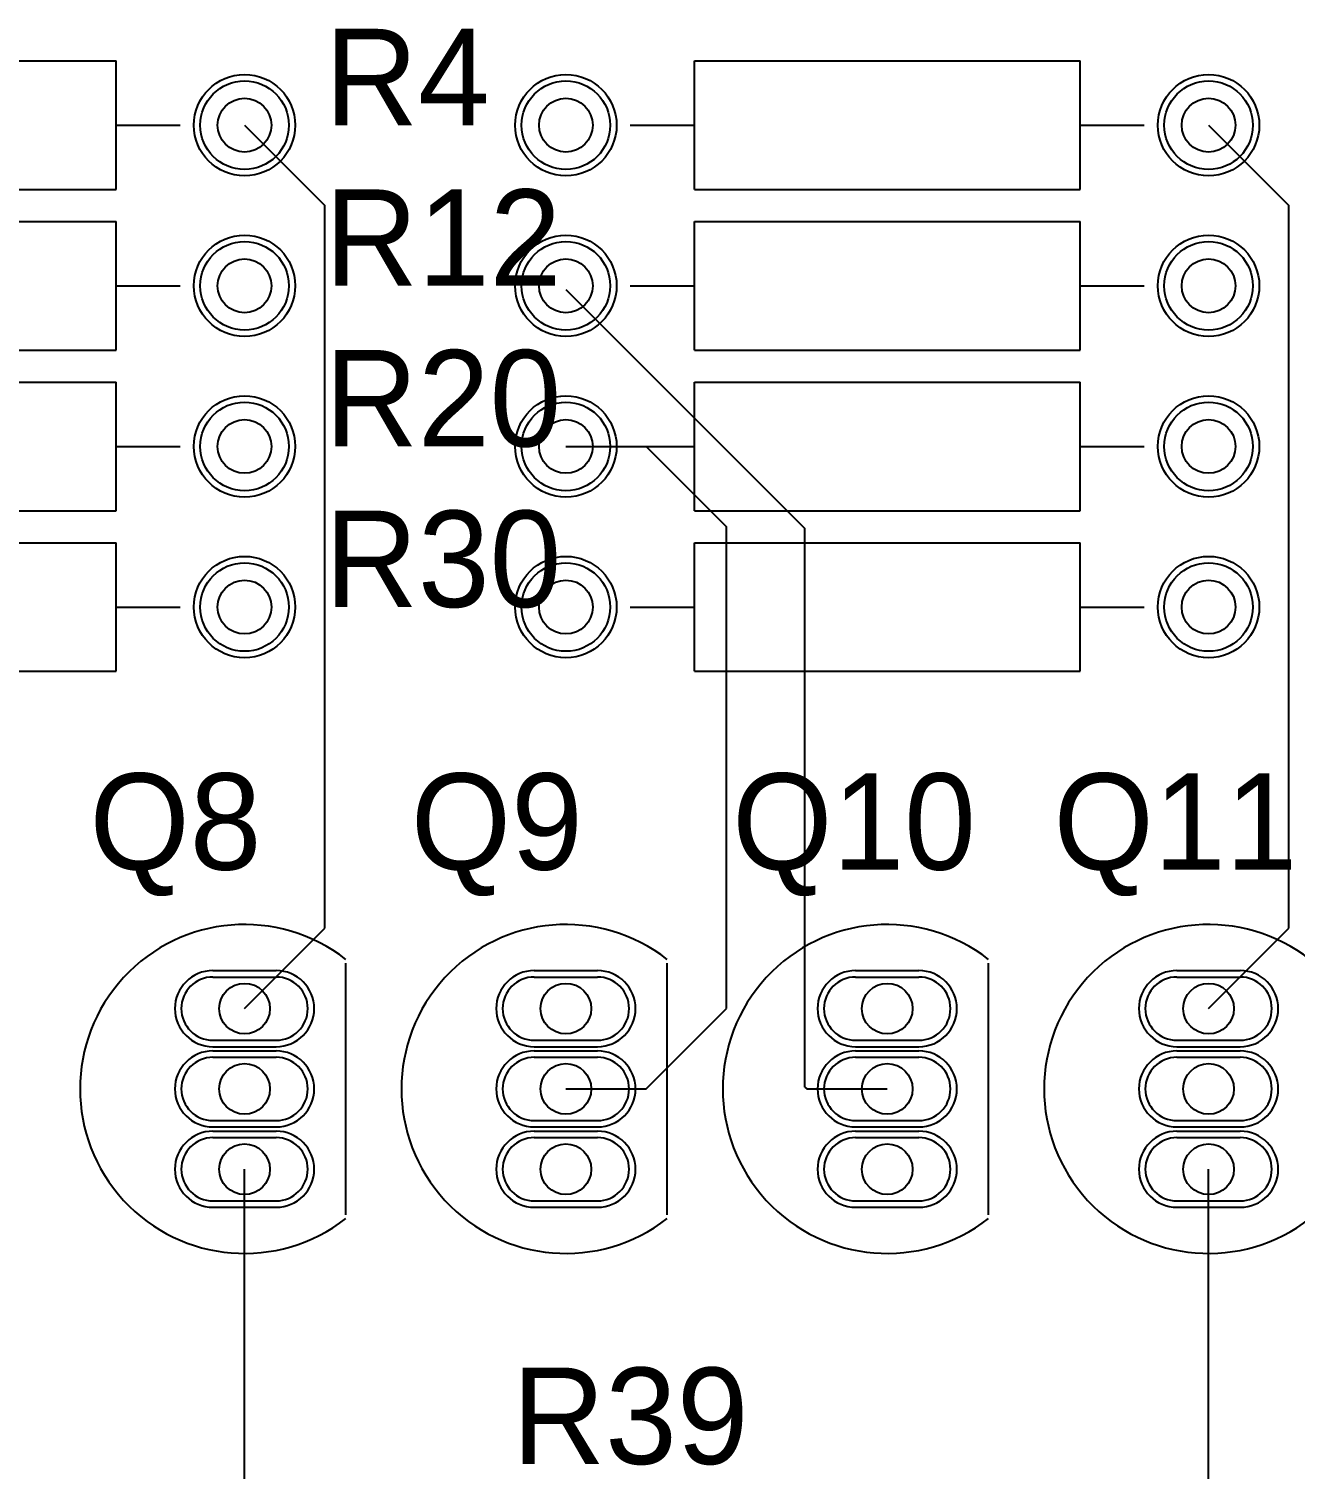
# Model space of a CAD drawing. Extents: x 0.2 to 21.7, y 0.2 to 7.8.
# Drawn here: x 4.366 to 5.154, y 3.863 to 4.76 of the extents above; entities that cross this region are included whole.
import ezdxf

# ---------------------------------------------------------------- set-up
doc = ezdxf.new("R2010")
doc.units = 0
doc.layers.get('0').update_dxf_attribs({"linetype": 'CONTINUOUS'})
for name, color, linetype in [('BOTTOMLAYER', 5, 'CONTINUOUS'), ('BOTTOMSOLDER', 6, 'CONTINUOUS'), ('MULTILAYER', 9, 'CONTINUOUS'), ('PADHOLE', 156, 'CONTINUOUS'), ('TOPLAYER', 1, 'CONTINUOUS'), ('TOPOVERLAY', 2, 'CONTINUOUS'), ('TOPSOLDER', 216, 'CONTINUOUS')]:
    doc.layers.add(name, color=color, linetype=linetype)

# ---------------------------------------------------------------- blocks, each defined once
blk = doc.blocks.new('29_04_40')
at = {"layer": 'BOTTOMLAYER'}
for p, q in [((-0.019685, 0.069685), (0.019685, 0.069685)), ((-0.019685, 0.030315), (0.019685, 0.030315)), ((-0.019685, 0.019685), (0.019685, 0.019685)), ((-0.019685, -0.019685), (0.019685, -0.019685)), ((-0.019685, -0.030315), (0.019685, -0.030315)), ((-0.019685, -0.069685), (0.019685, -0.069685))]:
    blk.add_line(p, q, dxfattribs=at)
for centre, start, end in [((-0.019685, 0.05), 90, 270), ((0.019685, 0.05), 270, 90), ((-0.019685, 0), 90, 270), ((0.019685, 0), 270, 90), ((-0.019685, -0.05), 90, 270), ((0.019685, -0.05), 270, 90)]:
    blk.add_arc(centre, 0.019685, start, end, dxfattribs=at)
at = {"layer": 'BOTTOMSOLDER'}
for p, q in [((-0.019685, 0.073685), (0.019685, 0.073685)), ((-0.019685, 0.026315), (0.019685, 0.026315)), ((-0.019685, 0.023685), (0.019685, 0.023685)), ((-0.019685, -0.023685), (0.019685, -0.023685)), ((-0.019685, -0.026315), (0.019685, -0.026315)), ((-0.019685, -0.073685), (0.019685, -0.073685))]:
    blk.add_line(p, q, dxfattribs=at)
for centre, start, end in [((-0.019685, 0.05), 90, 270), ((0.019685, 0.05), 270, 90), ((-0.019685, 0), 90, 270), ((0.019685, 0), 270, 90), ((-0.019685, -0.05), 90, 270), ((0.019685, -0.05), 270, 90)]:
    blk.add_arc(centre, 0.023685, start, end, dxfattribs=at)
at = {"layer": 'MULTILAYER'}
for p, q in [((-0.019685, 0.069685), (0.019685, 0.069685)), ((-0.019685, 0.030315), (0.019685, 0.030315)), ((-0.019685, 0.019685), (0.019685, 0.019685)), ((-0.019685, -0.019685), (0.019685, -0.019685)), ((-0.019685, -0.030315), (0.019685, -0.030315)), ((-0.019685, -0.069685), (0.019685, -0.069685))]:
    blk.add_line(p, q, dxfattribs=at)
for centre, start, end in [((-0.019685, 0.05), 90, 270), ((0.019685, 0.05), 270, 90), ((-0.019685, 0), 90, 270), ((0.019685, 0), 270, 90), ((-0.019685, -0.05), 90, 270), ((0.019685, -0.05), 270, 90)]:
    blk.add_arc(centre, 0.019685, start, end, dxfattribs=at)
at = {"layer": 'PADHOLE'}
for centre in [(0, 0.05), (0, 0), (0, -0.05)]:
    blk.add_circle(centre, 0.015748, dxfattribs=at)
at = {"layer": 'TOPLAYER'}
for p, q in [((-0.019685, 0.069685), (0.019685, 0.069685)), ((-0.019685, 0.030315), (0.019685, 0.030315)), ((-0.019685, 0.019685), (0.019685, 0.019685)), ((-0.019685, -0.019685), (0.019685, -0.019685)), ((-0.019685, -0.030315), (0.019685, -0.030315)), ((-0.019685, -0.069685), (0.019685, -0.069685))]:
    blk.add_line(p, q, dxfattribs=at)
for centre, start, end in [((-0.019685, 0.05), 90, 270), ((0.019685, 0.05), 270, 90), ((-0.019685, 0), 90, 270), ((0.019685, 0), 270, 90), ((-0.019685, -0.05), 90, 270), ((0.019685, -0.05), 270, 90)]:
    blk.add_arc(centre, 0.019685, start, end, dxfattribs=at)
at = {"layer": 'TOPOVERLAY'}
blk.add_line((0.062992, -0.078346), (0.062992, 0.078346), dxfattribs=at)
blk.add_arc((0, 0), 0.102362, 52, 308, dxfattribs=at)
at = {"layer": 'TOPSOLDER'}
for p, q in [((-0.019685, 0.073685), (0.019685, 0.073685)), ((-0.019685, 0.026315), (0.019685, 0.026315)), ((-0.019685, 0.023685), (0.019685, 0.023685)), ((-0.019685, -0.023685), (0.019685, -0.023685)), ((-0.019685, -0.026315), (0.019685, -0.026315)), ((-0.019685, -0.073685), (0.019685, -0.073685))]:
    blk.add_line(p, q, dxfattribs=at)
for centre, start, end in [((-0.019685, 0.05), 90, 270), ((0.019685, 0.05), 270, 90), ((-0.019685, 0), 90, 270), ((0.019685, 0), 270, 90), ((-0.019685, -0.05), 90, 270), ((0.019685, -0.05), 270, 90)]:
    blk.add_arc(centre, 0.023685, start, end, dxfattribs=at)
blk = doc.blocks.new('29_04_41')
at = {"layer": 'BOTTOMLAYER'}
for p, q in [((-0.019685, 0.069685), (0.019685, 0.069685)), ((-0.019685, 0.030315), (0.019685, 0.030315)), ((-0.019685, 0.019685), (0.019685, 0.019685)), ((-0.019685, -0.019685), (0.019685, -0.019685)), ((-0.019685, -0.030315), (0.019685, -0.030315)), ((-0.019685, -0.069685), (0.019685, -0.069685))]:
    blk.add_line(p, q, dxfattribs=at)
for centre, start, end in [((-0.019685, 0.05), 90, 270), ((0.019685, 0.05), 270, 90), ((-0.019685, 0), 90, 270), ((0.019685, 0), 270, 90), ((-0.019685, -0.05), 90, 270), ((0.019685, -0.05), 270, 90)]:
    blk.add_arc(centre, 0.019685, start, end, dxfattribs=at)
at = {"layer": 'BOTTOMSOLDER'}
for p, q in [((-0.019685, 0.073685), (0.019685, 0.073685)), ((-0.019685, 0.026315), (0.019685, 0.026315)), ((-0.019685, 0.023685), (0.019685, 0.023685)), ((-0.019685, -0.023685), (0.019685, -0.023685)), ((-0.019685, -0.026315), (0.019685, -0.026315)), ((-0.019685, -0.073685), (0.019685, -0.073685))]:
    blk.add_line(p, q, dxfattribs=at)
for centre, start, end in [((-0.019685, 0.05), 90, 270), ((0.019685, 0.05), 270, 90), ((-0.019685, 0), 90, 270), ((0.019685, 0), 270, 90), ((-0.019685, -0.05), 90, 270), ((0.019685, -0.05), 270, 90)]:
    blk.add_arc(centre, 0.023685, start, end, dxfattribs=at)
at = {"layer": 'MULTILAYER'}
for p, q in [((-0.019685, 0.069685), (0.019685, 0.069685)), ((-0.019685, 0.030315), (0.019685, 0.030315)), ((-0.019685, 0.019685), (0.019685, 0.019685)), ((-0.019685, -0.019685), (0.019685, -0.019685)), ((-0.019685, -0.030315), (0.019685, -0.030315)), ((-0.019685, -0.069685), (0.019685, -0.069685))]:
    blk.add_line(p, q, dxfattribs=at)
for centre, start, end in [((-0.019685, 0.05), 90, 270), ((0.019685, 0.05), 270, 90), ((-0.019685, 0), 90, 270), ((0.019685, 0), 270, 90), ((-0.019685, -0.05), 90, 270), ((0.019685, -0.05), 270, 90)]:
    blk.add_arc(centre, 0.019685, start, end, dxfattribs=at)
at = {"layer": 'PADHOLE'}
for centre in [(0, 0.05), (0, 0), (0, -0.05)]:
    blk.add_circle(centre, 0.015748, dxfattribs=at)
at = {"layer": 'TOPLAYER'}
for p, q in [((-0.019685, 0.069685), (0.019685, 0.069685)), ((-0.019685, 0.030315), (0.019685, 0.030315)), ((-0.019685, 0.019685), (0.019685, 0.019685)), ((-0.019685, -0.019685), (0.019685, -0.019685)), ((-0.019685, -0.030315), (0.019685, -0.030315)), ((-0.019685, -0.069685), (0.019685, -0.069685))]:
    blk.add_line(p, q, dxfattribs=at)
for centre, start, end in [((-0.019685, 0.05), 90, 270), ((0.019685, 0.05), 270, 90), ((-0.019685, 0), 90, 270), ((0.019685, 0), 270, 90), ((-0.019685, -0.05), 90, 270), ((0.019685, -0.05), 270, 90)]:
    blk.add_arc(centre, 0.019685, start, end, dxfattribs=at)
at = {"layer": 'TOPOVERLAY'}
blk.add_line((0.062992, -0.078346), (0.062992, 0.078346), dxfattribs=at)
blk.add_arc((0, 0), 0.102362, 52, 308, dxfattribs=at)
at = {"layer": 'TOPSOLDER'}
for p, q in [((-0.019685, 0.073685), (0.019685, 0.073685)), ((-0.019685, 0.026315), (0.019685, 0.026315)), ((-0.019685, 0.023685), (0.019685, 0.023685)), ((-0.019685, -0.023685), (0.019685, -0.023685)), ((-0.019685, -0.026315), (0.019685, -0.026315)), ((-0.019685, -0.073685), (0.019685, -0.073685))]:
    blk.add_line(p, q, dxfattribs=at)
for centre, start, end in [((-0.019685, 0.05), 90, 270), ((0.019685, 0.05), 270, 90), ((-0.019685, 0), 90, 270), ((0.019685, 0), 270, 90), ((-0.019685, -0.05), 90, 270), ((0.019685, -0.05), 270, 90)]:
    blk.add_arc(centre, 0.023685, start, end, dxfattribs=at)
blk = doc.blocks.new('29_04_42')
at = {"layer": 'BOTTOMLAYER'}
for p, q in [((-0.019685, 0.069685), (0.019685, 0.069685)), ((-0.019685, 0.030315), (0.019685, 0.030315)), ((-0.019685, 0.019685), (0.019685, 0.019685)), ((-0.019685, -0.019685), (0.019685, -0.019685)), ((-0.019685, -0.030315), (0.019685, -0.030315)), ((-0.019685, -0.069685), (0.019685, -0.069685))]:
    blk.add_line(p, q, dxfattribs=at)
for centre, start, end in [((-0.019685, 0.05), 90, 270), ((0.019685, 0.05), 270, 90), ((-0.019685, 0), 90, 270), ((0.019685, 0), 270, 90), ((-0.019685, -0.05), 90, 270), ((0.019685, -0.05), 270, 90)]:
    blk.add_arc(centre, 0.019685, start, end, dxfattribs=at)
at = {"layer": 'BOTTOMSOLDER'}
for p, q in [((-0.019685, 0.073685), (0.019685, 0.073685)), ((-0.019685, 0.026315), (0.019685, 0.026315)), ((-0.019685, 0.023685), (0.019685, 0.023685)), ((-0.019685, -0.023685), (0.019685, -0.023685)), ((-0.019685, -0.026315), (0.019685, -0.026315)), ((-0.019685, -0.073685), (0.019685, -0.073685))]:
    blk.add_line(p, q, dxfattribs=at)
for centre, start, end in [((-0.019685, 0.05), 90, 270), ((0.019685, 0.05), 270, 90), ((-0.019685, 0), 90, 270), ((0.019685, 0), 270, 90), ((-0.019685, -0.05), 90, 270), ((0.019685, -0.05), 270, 90)]:
    blk.add_arc(centre, 0.023685, start, end, dxfattribs=at)
at = {"layer": 'MULTILAYER'}
for p, q in [((-0.019685, 0.069685), (0.019685, 0.069685)), ((-0.019685, 0.030315), (0.019685, 0.030315)), ((-0.019685, 0.019685), (0.019685, 0.019685)), ((-0.019685, -0.019685), (0.019685, -0.019685)), ((-0.019685, -0.030315), (0.019685, -0.030315)), ((-0.019685, -0.069685), (0.019685, -0.069685))]:
    blk.add_line(p, q, dxfattribs=at)
for centre, start, end in [((-0.019685, 0.05), 90, 270), ((0.019685, 0.05), 270, 90), ((-0.019685, 0), 90, 270), ((0.019685, 0), 270, 90), ((-0.019685, -0.05), 90, 270), ((0.019685, -0.05), 270, 90)]:
    blk.add_arc(centre, 0.019685, start, end, dxfattribs=at)
at = {"layer": 'PADHOLE'}
for centre in [(0, 0.05), (0, 0), (0, -0.05)]:
    blk.add_circle(centre, 0.015748, dxfattribs=at)
at = {"layer": 'TOPLAYER'}
for p, q in [((-0.019685, 0.069685), (0.019685, 0.069685)), ((-0.019685, 0.030315), (0.019685, 0.030315)), ((-0.019685, 0.019685), (0.019685, 0.019685)), ((-0.019685, -0.019685), (0.019685, -0.019685)), ((-0.019685, -0.030315), (0.019685, -0.030315)), ((-0.019685, -0.069685), (0.019685, -0.069685))]:
    blk.add_line(p, q, dxfattribs=at)
for centre, start, end in [((-0.019685, 0.05), 90, 270), ((0.019685, 0.05), 270, 90), ((-0.019685, 0), 90, 270), ((0.019685, 0), 270, 90), ((-0.019685, -0.05), 90, 270), ((0.019685, -0.05), 270, 90)]:
    blk.add_arc(centre, 0.019685, start, end, dxfattribs=at)
at = {"layer": 'TOPOVERLAY'}
blk.add_line((0.062992, -0.078346), (0.062992, 0.078346), dxfattribs=at)
blk.add_arc((0, 0), 0.102362, 52, 308, dxfattribs=at)
at = {"layer": 'TOPSOLDER'}
for p, q in [((-0.019685, 0.073685), (0.019685, 0.073685)), ((-0.019685, 0.026315), (0.019685, 0.026315)), ((-0.019685, 0.023685), (0.019685, 0.023685)), ((-0.019685, -0.023685), (0.019685, -0.023685)), ((-0.019685, -0.026315), (0.019685, -0.026315)), ((-0.019685, -0.073685), (0.019685, -0.073685))]:
    blk.add_line(p, q, dxfattribs=at)
for centre, start, end in [((-0.019685, 0.05), 90, 270), ((0.019685, 0.05), 270, 90), ((-0.019685, 0), 90, 270), ((0.019685, 0), 270, 90), ((-0.019685, -0.05), 90, 270), ((0.019685, -0.05), 270, 90)]:
    blk.add_arc(centre, 0.023685, start, end, dxfattribs=at)
blk = doc.blocks.new('29_04_43')
at = {"layer": 'BOTTOMLAYER'}
for p, q in [((-0.019685, 0.069685), (0.019685, 0.069685)), ((-0.019685, 0.030315), (0.019685, 0.030315)), ((-0.019685, 0.019685), (0.019685, 0.019685)), ((-0.019685, -0.019685), (0.019685, -0.019685)), ((-0.019685, -0.030315), (0.019685, -0.030315)), ((-0.019685, -0.069685), (0.019685, -0.069685))]:
    blk.add_line(p, q, dxfattribs=at)
for centre, start, end in [((-0.019685, 0.05), 90, 270), ((0.019685, 0.05), 270, 90), ((-0.019685, 0), 90, 270), ((0.019685, 0), 270, 90), ((-0.019685, -0.05), 90, 270), ((0.019685, -0.05), 270, 90)]:
    blk.add_arc(centre, 0.019685, start, end, dxfattribs=at)
at = {"layer": 'BOTTOMSOLDER'}
for p, q in [((-0.019685, 0.073685), (0.019685, 0.073685)), ((-0.019685, 0.026315), (0.019685, 0.026315)), ((-0.019685, 0.023685), (0.019685, 0.023685)), ((-0.019685, -0.023685), (0.019685, -0.023685)), ((-0.019685, -0.026315), (0.019685, -0.026315)), ((-0.019685, -0.073685), (0.019685, -0.073685))]:
    blk.add_line(p, q, dxfattribs=at)
for centre, start, end in [((-0.019685, 0.05), 90, 270), ((0.019685, 0.05), 270, 90), ((-0.019685, 0), 90, 270), ((0.019685, 0), 270, 90), ((-0.019685, -0.05), 90, 270), ((0.019685, -0.05), 270, 90)]:
    blk.add_arc(centre, 0.023685, start, end, dxfattribs=at)
at = {"layer": 'MULTILAYER'}
for p, q in [((-0.019685, 0.069685), (0.019685, 0.069685)), ((-0.019685, 0.030315), (0.019685, 0.030315)), ((-0.019685, 0.019685), (0.019685, 0.019685)), ((-0.019685, -0.019685), (0.019685, -0.019685)), ((-0.019685, -0.030315), (0.019685, -0.030315)), ((-0.019685, -0.069685), (0.019685, -0.069685))]:
    blk.add_line(p, q, dxfattribs=at)
for centre, start, end in [((-0.019685, 0.05), 90, 270), ((0.019685, 0.05), 270, 90), ((-0.019685, 0), 90, 270), ((0.019685, 0), 270, 90), ((-0.019685, -0.05), 90, 270), ((0.019685, -0.05), 270, 90)]:
    blk.add_arc(centre, 0.019685, start, end, dxfattribs=at)
at = {"layer": 'PADHOLE'}
for centre in [(0, 0.05), (0, 0), (0, -0.05)]:
    blk.add_circle(centre, 0.015748, dxfattribs=at)
at = {"layer": 'TOPLAYER'}
for p, q in [((-0.019685, 0.069685), (0.019685, 0.069685)), ((-0.019685, 0.030315), (0.019685, 0.030315)), ((-0.019685, 0.019685), (0.019685, 0.019685)), ((-0.019685, -0.019685), (0.019685, -0.019685)), ((-0.019685, -0.030315), (0.019685, -0.030315)), ((-0.019685, -0.069685), (0.019685, -0.069685))]:
    blk.add_line(p, q, dxfattribs=at)
for centre, start, end in [((-0.019685, 0.05), 90, 270), ((0.019685, 0.05), 270, 90), ((-0.019685, 0), 90, 270), ((0.019685, 0), 270, 90), ((-0.019685, -0.05), 90, 270), ((0.019685, -0.05), 270, 90)]:
    blk.add_arc(centre, 0.019685, start, end, dxfattribs=at)
at = {"layer": 'TOPOVERLAY'}
blk.add_line((0.062992, -0.078346), (0.062992, 0.078346), dxfattribs=at)
blk.add_arc((0, 0), 0.102362, 52, 308, dxfattribs=at)
at = {"layer": 'TOPSOLDER'}
for p, q in [((-0.019685, 0.073685), (0.019685, 0.073685)), ((-0.019685, 0.026315), (0.019685, 0.026315)), ((-0.019685, 0.023685), (0.019685, 0.023685)), ((-0.019685, -0.023685), (0.019685, -0.023685)), ((-0.019685, -0.026315), (0.019685, -0.026315)), ((-0.019685, -0.073685), (0.019685, -0.073685))]:
    blk.add_line(p, q, dxfattribs=at)
for centre, start, end in [((-0.019685, 0.05), 90, 270), ((0.019685, 0.05), 270, 90), ((-0.019685, 0), 90, 270), ((0.019685, 0), 270, 90), ((-0.019685, -0.05), 90, 270), ((0.019685, -0.05), 270, 90)]:
    blk.add_arc(centre, 0.023685, start, end, dxfattribs=at)
blk = doc.blocks.new('AXIAL_0_4_67')
at = {"layer": 'BOTTOMLAYER'}
for centre in [(-0.2, 0), (0.2, 0)]:
    blk.add_circle(centre, 0.02756, dxfattribs=at)
at = {"layer": 'BOTTOMSOLDER'}
for centre in [(-0.2, 0), (0.2, 0)]:
    blk.add_circle(centre, 0.03156, dxfattribs=at)
at = {"layer": 'MULTILAYER'}
for centre in [(-0.2, 0), (0.2, 0)]:
    blk.add_circle(centre, 0.02756, dxfattribs=at)
at = {"layer": 'PADHOLE'}
for centre in [(-0.2, 0), (0.2, 0)]:
    blk.add_circle(centre, 0.01673, dxfattribs=at)
at = {"layer": 'TOPLAYER'}
for centre in [(-0.2, 0), (0.2, 0)]:
    blk.add_circle(centre, 0.02756, dxfattribs=at)
at = {"layer": 'TOPOVERLAY'}
for p, q in [((-0.12, 0.04), (0.12, 0.04)), ((-0.12, -0.04), (-0.12, 0.04)), ((0.12, -0.04), (0.12, 0.04)), ((-0.16, 0), (-0.12, 0)), ((0.12, 0), (0.16, 0)), ((-0.12, -0.04), (0.12, -0.04))]:
    blk.add_line(p, q, dxfattribs=at)
at = {"layer": 'TOPSOLDER'}
for centre in [(-0.2, 0), (0.2, 0)]:
    blk.add_circle(centre, 0.03156, dxfattribs=at)
blk = doc.blocks.new('AXIAL_0_4_68')
at = {"layer": 'BOTTOMLAYER'}
for centre in [(-0.2, 0), (0.2, 0)]:
    blk.add_circle(centre, 0.02756, dxfattribs=at)
at = {"layer": 'BOTTOMSOLDER'}
for centre in [(-0.2, 0), (0.2, 0)]:
    blk.add_circle(centre, 0.03156, dxfattribs=at)
at = {"layer": 'MULTILAYER'}
for centre in [(-0.2, 0), (0.2, 0)]:
    blk.add_circle(centre, 0.02756, dxfattribs=at)
at = {"layer": 'PADHOLE'}
for centre in [(-0.2, 0), (0.2, 0)]:
    blk.add_circle(centre, 0.01673, dxfattribs=at)
at = {"layer": 'TOPLAYER'}
for centre in [(-0.2, 0), (0.2, 0)]:
    blk.add_circle(centre, 0.02756, dxfattribs=at)
at = {"layer": 'TOPOVERLAY'}
for p, q in [((-0.12, 0.04), (0.12, 0.04)), ((-0.12, -0.04), (-0.12, 0.04)), ((0.12, -0.04), (0.12, 0.04)), ((-0.16, 0), (-0.12, 0)), ((0.12, 0), (0.16, 0)), ((-0.12, -0.04), (0.12, -0.04))]:
    blk.add_line(p, q, dxfattribs=at)
at = {"layer": 'TOPSOLDER'}
for centre in [(-0.2, 0), (0.2, 0)]:
    blk.add_circle(centre, 0.03156, dxfattribs=at)
blk = doc.blocks.new('AXIAL_0_4_75')
at = {"layer": 'BOTTOMLAYER'}
for centre in [(-0.2, 0), (0.2, 0)]:
    blk.add_circle(centre, 0.02756, dxfattribs=at)
at = {"layer": 'BOTTOMSOLDER'}
for centre in [(-0.2, 0), (0.2, 0)]:
    blk.add_circle(centre, 0.03156, dxfattribs=at)
at = {"layer": 'MULTILAYER'}
for centre in [(-0.2, 0), (0.2, 0)]:
    blk.add_circle(centre, 0.02756, dxfattribs=at)
at = {"layer": 'PADHOLE'}
for centre in [(-0.2, 0), (0.2, 0)]:
    blk.add_circle(centre, 0.01673, dxfattribs=at)
at = {"layer": 'TOPLAYER'}
for centre in [(-0.2, 0), (0.2, 0)]:
    blk.add_circle(centre, 0.02756, dxfattribs=at)
at = {"layer": 'TOPOVERLAY'}
for p, q in [((-0.12, 0.04), (0.12, 0.04)), ((-0.12, -0.04), (-0.12, 0.04)), ((0.12, -0.04), (0.12, 0.04)), ((-0.16, 0), (-0.12, 0)), ((0.12, 0), (0.16, 0)), ((-0.12, -0.04), (0.12, -0.04))]:
    blk.add_line(p, q, dxfattribs=at)
at = {"layer": 'TOPSOLDER'}
for centre in [(-0.2, 0), (0.2, 0)]:
    blk.add_circle(centre, 0.03156, dxfattribs=at)
blk = doc.blocks.new('AXIAL_0_4_76')
at = {"layer": 'BOTTOMLAYER'}
for centre in [(-0.2, 0), (0.2, 0)]:
    blk.add_circle(centre, 0.02756, dxfattribs=at)
at = {"layer": 'BOTTOMSOLDER'}
for centre in [(-0.2, 0), (0.2, 0)]:
    blk.add_circle(centre, 0.03156, dxfattribs=at)
at = {"layer": 'MULTILAYER'}
for centre in [(-0.2, 0), (0.2, 0)]:
    blk.add_circle(centre, 0.02756, dxfattribs=at)
at = {"layer": 'PADHOLE'}
for centre in [(-0.2, 0), (0.2, 0)]:
    blk.add_circle(centre, 0.01673, dxfattribs=at)
at = {"layer": 'TOPLAYER'}
for centre in [(-0.2, 0), (0.2, 0)]:
    blk.add_circle(centre, 0.02756, dxfattribs=at)
at = {"layer": 'TOPOVERLAY'}
for p, q in [((-0.12, 0.04), (0.12, 0.04)), ((-0.12, -0.04), (-0.12, 0.04)), ((0.12, -0.04), (0.12, 0.04)), ((-0.16, 0), (-0.12, 0)), ((0.12, 0), (0.16, 0)), ((-0.12, -0.04), (0.12, -0.04))]:
    blk.add_line(p, q, dxfattribs=at)
at = {"layer": 'TOPSOLDER'}
for centre in [(-0.2, 0), (0.2, 0)]:
    blk.add_circle(centre, 0.03156, dxfattribs=at)
blk = doc.blocks.new('AXIAL_0_4_83')
at = {"layer": 'BOTTOMLAYER'}
for centre in [(-0.2, 0), (0.2, 0)]:
    blk.add_circle(centre, 0.02756, dxfattribs=at)
at = {"layer": 'BOTTOMSOLDER'}
for centre in [(-0.2, 0), (0.2, 0)]:
    blk.add_circle(centre, 0.03156, dxfattribs=at)
at = {"layer": 'MULTILAYER'}
for centre in [(-0.2, 0), (0.2, 0)]:
    blk.add_circle(centre, 0.02756, dxfattribs=at)
at = {"layer": 'PADHOLE'}
for centre in [(-0.2, 0), (0.2, 0)]:
    blk.add_circle(centre, 0.01673, dxfattribs=at)
at = {"layer": 'TOPLAYER'}
for centre in [(-0.2, 0), (0.2, 0)]:
    blk.add_circle(centre, 0.02756, dxfattribs=at)
at = {"layer": 'TOPOVERLAY'}
for p, q in [((-0.12, 0.04), (0.12, 0.04)), ((-0.12, -0.04), (-0.12, 0.04)), ((0.12, -0.04), (0.12, 0.04)), ((-0.16, 0), (-0.12, 0)), ((0.12, 0), (0.16, 0)), ((-0.12, -0.04), (0.12, -0.04))]:
    blk.add_line(p, q, dxfattribs=at)
at = {"layer": 'TOPSOLDER'}
for centre in [(-0.2, 0), (0.2, 0)]:
    blk.add_circle(centre, 0.03156, dxfattribs=at)
blk = doc.blocks.new('AXIAL_0_4_84')
at = {"layer": 'BOTTOMLAYER'}
for centre in [(-0.2, 0), (0.2, 0)]:
    blk.add_circle(centre, 0.02756, dxfattribs=at)
at = {"layer": 'BOTTOMSOLDER'}
for centre in [(-0.2, 0), (0.2, 0)]:
    blk.add_circle(centre, 0.03156, dxfattribs=at)
at = {"layer": 'MULTILAYER'}
for centre in [(-0.2, 0), (0.2, 0)]:
    blk.add_circle(centre, 0.02756, dxfattribs=at)
at = {"layer": 'PADHOLE'}
for centre in [(-0.2, 0), (0.2, 0)]:
    blk.add_circle(centre, 0.01673, dxfattribs=at)
at = {"layer": 'TOPLAYER'}
for centre in [(-0.2, 0), (0.2, 0)]:
    blk.add_circle(centre, 0.02756, dxfattribs=at)
at = {"layer": 'TOPOVERLAY'}
for p, q in [((-0.12, 0.04), (0.12, 0.04)), ((-0.12, -0.04), (-0.12, 0.04)), ((0.12, -0.04), (0.12, 0.04)), ((-0.16, 0), (-0.12, 0)), ((0.12, 0), (0.16, 0)), ((-0.12, -0.04), (0.12, -0.04))]:
    blk.add_line(p, q, dxfattribs=at)
at = {"layer": 'TOPSOLDER'}
for centre in [(-0.2, 0), (0.2, 0)]:
    blk.add_circle(centre, 0.03156, dxfattribs=at)
blk = doc.blocks.new('AXIAL_0_4_93')
at = {"layer": 'BOTTOMLAYER'}
for centre in [(-0.2, 0), (0.2, 0)]:
    blk.add_circle(centre, 0.02756, dxfattribs=at)
at = {"layer": 'BOTTOMSOLDER'}
for centre in [(-0.2, 0), (0.2, 0)]:
    blk.add_circle(centre, 0.03156, dxfattribs=at)
at = {"layer": 'MULTILAYER'}
for centre in [(-0.2, 0), (0.2, 0)]:
    blk.add_circle(centre, 0.02756, dxfattribs=at)
at = {"layer": 'PADHOLE'}
for centre in [(-0.2, 0), (0.2, 0)]:
    blk.add_circle(centre, 0.01673, dxfattribs=at)
at = {"layer": 'TOPLAYER'}
for centre in [(-0.2, 0), (0.2, 0)]:
    blk.add_circle(centre, 0.02756, dxfattribs=at)
at = {"layer": 'TOPOVERLAY'}
for p, q in [((-0.12, 0.04), (0.12, 0.04)), ((-0.12, -0.04), (-0.12, 0.04)), ((0.12, -0.04), (0.12, 0.04)), ((-0.16, 0), (-0.12, 0)), ((0.12, 0), (0.16, 0)), ((-0.12, -0.04), (0.12, -0.04))]:
    blk.add_line(p, q, dxfattribs=at)
at = {"layer": 'TOPSOLDER'}
for centre in [(-0.2, 0), (0.2, 0)]:
    blk.add_circle(centre, 0.03156, dxfattribs=at)
blk = doc.blocks.new('AXIAL_0_4_94')
at = {"layer": 'BOTTOMLAYER'}
for centre in [(-0.2, 0), (0.2, 0)]:
    blk.add_circle(centre, 0.02756, dxfattribs=at)
at = {"layer": 'BOTTOMSOLDER'}
for centre in [(-0.2, 0), (0.2, 0)]:
    blk.add_circle(centre, 0.03156, dxfattribs=at)
at = {"layer": 'MULTILAYER'}
for centre in [(-0.2, 0), (0.2, 0)]:
    blk.add_circle(centre, 0.02756, dxfattribs=at)
at = {"layer": 'PADHOLE'}
for centre in [(-0.2, 0), (0.2, 0)]:
    blk.add_circle(centre, 0.01673, dxfattribs=at)
at = {"layer": 'TOPLAYER'}
for centre in [(-0.2, 0), (0.2, 0)]:
    blk.add_circle(centre, 0.02756, dxfattribs=at)
at = {"layer": 'TOPOVERLAY'}
for p, q in [((-0.12, 0.04), (0.12, 0.04)), ((-0.12, -0.04), (-0.12, 0.04)), ((0.12, -0.04), (0.12, 0.04)), ((-0.16, 0), (-0.12, 0)), ((0.12, 0), (0.16, 0)), ((-0.12, -0.04), (0.12, -0.04))]:
    blk.add_line(p, q, dxfattribs=at)
at = {"layer": 'TOPSOLDER'}
for centre in [(-0.2, 0), (0.2, 0)]:
    blk.add_circle(centre, 0.03156, dxfattribs=at)

msp = doc.modelspace()

# ---------------------------------------------------------------- linework, layer by layer
at = {"layer": 'TOPLAYER'}
for p, q in [((4.5, 4.7), (4.55, 4.65)), ((5.1, 4.7), (5.15, 4.65)), ((4.55, 4.2), (4.55, 4.65)), ((5.15, 4.2), (5.15, 4.65)), ((4.7, 4.59764), (4.84882, 4.44882)), ((4.7, 4.5), (4.75, 4.5)), ((4.75, 4.5), (4.8, 4.45)), ((4.8, 4.15), (4.8, 4.45)), ((4.84882, 4.10118), (4.84882, 4.44882)), ((4.5, 4.15), (4.55, 4.2)), ((5.1, 4.15), (5.15, 4.2)), ((4.75, 4.1), (4.8, 4.15)), ((4.7, 4.1), (4.75, 4.1)), ((4.84882, 4.10118), (4.85, 4.1)), ((4.85, 4.1), (4.9, 4.1)), ((4.5, 2.65), (4.5, 4.05)), ((5.1, 2.65), (5.1, 4.05))]:
    msp.add_line(p, q, dxfattribs=at)

# ---------------------------------------------------------------- block references
for name, p in [('AXIAL_0_4_67', (4.3, 4.7)), ('AXIAL_0_4_68', (4.9, 4.7)), ('AXIAL_0_4_75', (4.3, 4.6)), ('AXIAL_0_4_76', (4.9, 4.6)), ('AXIAL_0_4_83', (4.3, 4.5)), ('AXIAL_0_4_84', (4.9, 4.5)), ('AXIAL_0_4_93', (4.3, 4.4)), ('AXIAL_0_4_94', (4.9, 4.4)), ('29_04_40', (4.5, 4.1)), ('29_04_41', (4.7, 4.1)), ('29_04_42', (4.9, 4.1)), ('29_04_43', (5.1, 4.1))]:
    msp.add_blockref(name, p)

# ---------------------------------------------------------------- texts
at = {"layer": 'TOPOVERLAY'}
for s, p in [('R4', (4.55, 4.7)), ('R12', (4.55, 4.6)), ('R20', (4.55, 4.5)), ('R30', (4.55, 4.4)), ('Q8', (4.4035, 4.2365)), ('Q9', (4.6035, 4.2365)), ('Q10', (4.8035, 4.2365)), ('Q11', (5.0035, 4.2365)), ('R39', (4.6665, 3.8665))]:
    msp.add_text(s, height=0.06, dxfattribs=at).set_placement(p)

doc.saveas('drawing.dxf')
